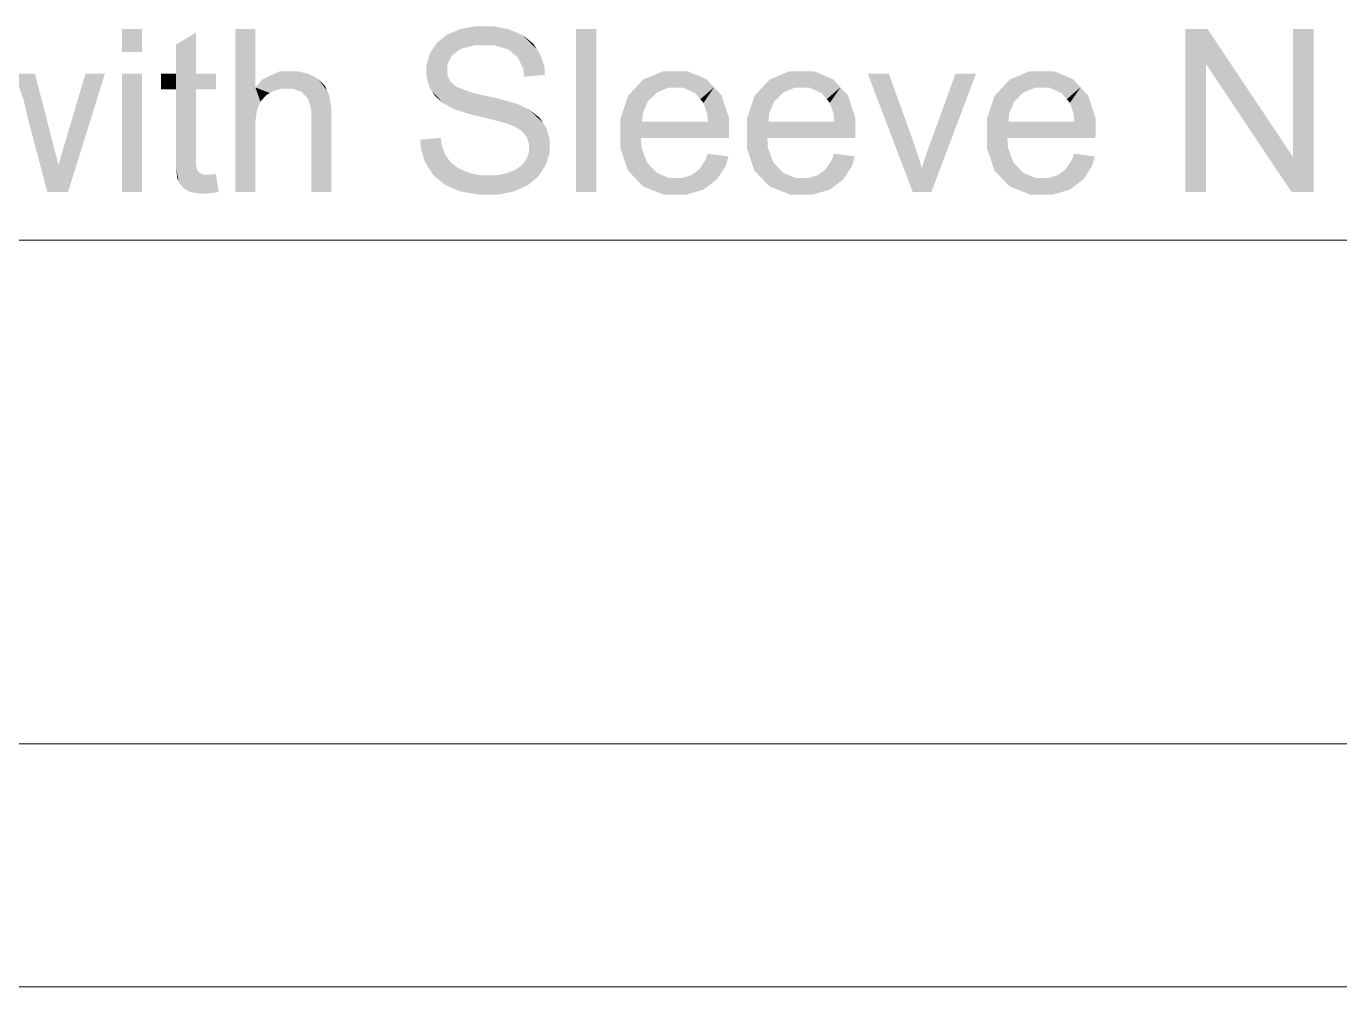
# Model space of a CAD drawing. Header units: millimetres. Extents: x 2 to 579, y 1 to 405.
# Drawn here: x 170.18 to 187.16, y 76.6 to 89.03 of the extents above; entities that cross this region are included whole.
import ezdxf

# ---------------------------------------------------------------- set-up
doc = ezdxf.new("R2010")
doc.units = ezdxf.units.MM
doc.linetypes.add('XKITLINE00', pattern=[0])
doc.layers.add('GraphicObject', color=6, linetype='Continuous', lineweight=0)
doc.layers.add('LinkedObject', color=7, linetype='Continuous', lineweight=0)

# ---------------------------------------------------------------- blocks, each defined once
blk = doc.blocks.new('*A3')
at = {"layer": 'GraphicObject', "color": 3, "linetype": 'XKITLINE00', "lineweight": 0}
blk.add_line((110.559, 76.605), (245.119, 76.605), dxfattribs=at)
blk = doc.blocks.new('*A4')
at = {"layer": 'LinkedObject'}
for points in [[(175.984, 89.027), (175.975, 88.781), (175.791, 88.991)], [(176.09, 89.027), (175.975, 88.781), (175.984, 89.027)], [(175.975, 88.781), (176.09, 89.027), (176.101, 88.781)], [(176.09, 89.027), (176.223, 88.781), (176.101, 88.781)], [(176.414, 88.989), (176.09, 89.027), (176.207, 89.027)], [(176.503, 88.951), (176.09, 89.027), (176.414, 88.989)], [(176.406, 88.729), (176.09, 89.027), (176.503, 88.951)], [(176.223, 88.781), (176.09, 89.027), (176.406, 88.729)], [(171.671, 88.991), (171.412, 88.694), (171.412, 88.991)], [(171.671, 88.694), (171.412, 88.694), (171.671, 88.991)], [(172.37, 88.945), (172.111, 88.412), (172.111, 88.79)], [(172.111, 88.412), (172.37, 88.945), (172.111, 88.212)], [(172.37, 88.412), (172.111, 88.212), (172.37, 88.945)], [(173.139, 88.991), (172.88, 86.885), (172.88, 88.991)], [(173.139, 88.235), (172.88, 86.885), (173.139, 88.991)], [(175.618, 88.919), (175.733, 88.688), (175.486, 88.814)], [(175.791, 88.734), (175.618, 88.919), (175.704, 88.955)], [(175.733, 88.688), (175.618, 88.919), (175.791, 88.734)], [(175.791, 88.991), (175.975, 88.781), (175.704, 88.955)], [(175.704, 88.955), (175.975, 88.781), (175.791, 88.734)], [(176.503, 88.951), (176.468, 88.678), (176.406, 88.729)], [(176.592, 88.914), (176.468, 88.678), (176.503, 88.951)], [(176.468, 88.678), (176.592, 88.914), (176.53, 88.627)], [(176.53, 88.627), (176.592, 88.914), (176.778, 88.729)], [(176.778, 88.729), (176.592, 88.914), (176.73, 88.803)], [(177.545, 88.991), (177.285, 86.885), (177.285, 88.991)], [(177.545, 86.885), (177.285, 86.885), (177.545, 88.991)], [(185.164, 88.991), (185.431, 88.538), (185.164, 86.885)], [(185.431, 88.538), (185.164, 88.991), (185.45, 88.991)], [(185.431, 88.538), (185.45, 88.991), (186.535, 86.885)], [(186.535, 86.885), (185.45, 88.991), (186.554, 87.338)], [(186.821, 88.991), (186.554, 87.338), (186.554, 88.991)], [(186.821, 86.885), (186.554, 87.338), (186.821, 88.991)], [(175.44, 88.744), (175.35, 88.446), (175.395, 88.675)], [(175.675, 88.642), (175.35, 88.446), (175.44, 88.744)], [(175.395, 88.675), (175.35, 88.446), (175.35, 88.526)], [(175.486, 88.814), (175.733, 88.688), (175.44, 88.744)], [(175.44, 88.744), (175.733, 88.688), (175.675, 88.642)], [(176.778, 88.729), (176.603, 88.476), (176.53, 88.627)], [(176.826, 88.656), (176.603, 88.476), (176.778, 88.729)], [(175.618, 88.53), (175.35, 88.446), (175.675, 88.642)], [(175.35, 88.446), (175.618, 88.53), (175.618, 88.464)], [(176.878, 88.49), (176.603, 88.476), (176.826, 88.656)], [(176.881, 88.397), (176.603, 88.476), (176.878, 88.49)], [(185.164, 86.885), (185.431, 88.538), (185.431, 86.885)], [(170.288, 88.412), (170.145, 88.06), (170.025, 88.412)], [(170.145, 88.06), (170.288, 88.412), (170.206, 87.798)], [(170.206, 87.798), (170.288, 88.412), (170.517, 87.525)], [(171.192, 88.412), (170.679, 87.529), (170.941, 88.412)], [(170.716, 86.885), (170.679, 87.529), (171.192, 88.412)], [(171.671, 88.412), (171.412, 86.885), (171.412, 88.412)], [(171.671, 86.885), (171.412, 86.885), (171.671, 88.412)], [(171.919, 88.412), (172.111, 88.212), (171.919, 88.212)], [(172.111, 88.412), (172.111, 88.212), (171.919, 88.412)], [(172.37, 88.212), (172.111, 88.212), (172.37, 88.412)], [(172.627, 88.212), (172.37, 88.412), (172.627, 88.412)], [(172.37, 88.212), (172.37, 88.412), (172.627, 88.212)], [(173.457, 88.446), (173.139, 88.235), (173.229, 88.341)], [(173.594, 88.446), (173.139, 88.235), (173.457, 88.446)], [(173.483, 88.222), (173.139, 88.235), (173.594, 88.446)], [(173.483, 88.222), (173.594, 88.446), (173.541, 88.222)], [(173.541, 88.222), (173.594, 88.446), (173.617, 88.222)], [(173.594, 88.446), (173.736, 88.178), (173.617, 88.222)], [(173.679, 88.446), (173.736, 88.178), (173.594, 88.446)], [(173.826, 88.412), (173.736, 88.178), (173.679, 88.446)], [(173.888, 88.379), (173.736, 88.178), (173.826, 88.412)], [(173.888, 88.379), (173.777, 88.134), (173.736, 88.178)], [(173.95, 88.345), (173.777, 88.134), (173.888, 88.379)], [(173.777, 88.134), (173.95, 88.345), (173.819, 88.09)], [(173.819, 88.09), (173.95, 88.345), (174.066, 88.194)], [(174.066, 88.194), (173.95, 88.345), (174.04, 88.253)], [(175.618, 88.408), (175.35, 88.446), (175.618, 88.464)], [(175.35, 88.446), (175.618, 88.408), (175.35, 88.373)], [(175.35, 88.373), (175.618, 88.408), (175.387, 88.242)], [(175.387, 88.242), (175.618, 88.408), (175.424, 88.184)], [(175.424, 88.184), (175.618, 88.408), (175.658, 88.314)], [(176.603, 88.476), (176.881, 88.397), (176.614, 88.376)], [(178.155, 88.339), (178.333, 88.173), (178.056, 88.233)], [(178.57, 88.446), (178.155, 88.339), (178.412, 88.446)], [(178.483, 88.233), (178.155, 88.339), (178.57, 88.446)], [(178.333, 88.173), (178.155, 88.339), (178.483, 88.233)], [(178.483, 88.233), (178.57, 88.446), (178.572, 88.233)], [(178.57, 88.446), (178.67, 88.233), (178.572, 88.233)], [(178.972, 88.342), (178.57, 88.446), (178.723, 88.446)], [(179.069, 88.237), (178.57, 88.446), (178.972, 88.342)], [(178.83, 88.158), (178.57, 88.446), (179.069, 88.237)], [(178.67, 88.233), (178.57, 88.446), (178.83, 88.158)], [(179.79, 88.339), (179.967, 88.173), (179.691, 88.233)], [(180.204, 88.446), (179.79, 88.339), (180.046, 88.446)], [(180.117, 88.233), (179.79, 88.339), (180.204, 88.446)], [(179.967, 88.173), (179.79, 88.339), (180.117, 88.233)], [(180.117, 88.233), (180.204, 88.446), (180.206, 88.233)], [(180.204, 88.446), (180.304, 88.233), (180.206, 88.233)], [(180.607, 88.342), (180.204, 88.446), (180.357, 88.446)], [(180.704, 88.237), (180.204, 88.446), (180.607, 88.342)], [(180.464, 88.158), (180.204, 88.446), (180.704, 88.237)], [(180.304, 88.233), (180.204, 88.446), (180.464, 88.158)], [(181.33, 88.412), (181.638, 86.885), (181.057, 88.412)], [(181.658, 87.498), (181.638, 86.885), (181.33, 88.412)], [(182.456, 88.412), (181.852, 87.48), (182.19, 88.412)], [(181.879, 86.885), (181.852, 87.48), (182.456, 88.412)], [(182.894, 88.339), (183.072, 88.173), (182.795, 88.233)], [(183.308, 88.446), (182.894, 88.339), (183.151, 88.446)], [(183.221, 88.233), (182.894, 88.339), (183.308, 88.446)], [(183.072, 88.173), (182.894, 88.339), (183.221, 88.233)], [(183.221, 88.233), (183.308, 88.446), (183.31, 88.233)], [(183.308, 88.446), (183.408, 88.233), (183.31, 88.233)], [(183.711, 88.342), (183.308, 88.446), (183.461, 88.446)], [(183.808, 88.237), (183.308, 88.446), (183.711, 88.342)], [(183.568, 88.158), (183.308, 88.446), (183.808, 88.237)], [(183.408, 88.233), (183.308, 88.446), (183.568, 88.158)], [(172.111, 87.332), (172.37, 88.212), (172.37, 87.318)], [(172.111, 88.212), (172.37, 88.212), (172.111, 87.332)], [(173.139, 87.809), (172.88, 86.885), (173.139, 88.235)], [(173.139, 87.809), (173.139, 88.235), (173.16, 87.95)], [(173.16, 87.95), (173.139, 88.235), (173.182, 88.001)], [(173.182, 88.001), (173.139, 88.235), (173.203, 88.052)], [(173.203, 88.052), (173.139, 88.235), (173.275, 88.133)], [(173.275, 88.133), (173.139, 88.235), (173.325, 88.163)], [(173.325, 88.163), (173.139, 88.235), (173.376, 88.193)], [(173.376, 88.193), (173.139, 88.235), (173.483, 88.222)], [(174.066, 88.194), (173.861, 87.949), (173.819, 88.09)], [(174.093, 88.135), (173.861, 87.949), (174.066, 88.194)], [(175.658, 88.314), (175.573, 88.027), (175.424, 88.184)], [(175.424, 88.184), (175.573, 88.027), (175.461, 88.125)], [(175.699, 88.278), (175.573, 88.027), (175.658, 88.314)], [(175.573, 88.027), (175.699, 88.278), (175.648, 87.987)], [(175.648, 87.987), (175.699, 88.278), (175.74, 88.241)], [(175.648, 87.987), (175.74, 88.241), (175.706, 87.956)], [(175.706, 87.956), (175.74, 88.241), (175.909, 87.891)], [(175.909, 87.891), (175.74, 88.241), (175.949, 88.166)], [(175.909, 87.891), (175.949, 88.166), (176.054, 87.856)], [(176.054, 87.856), (175.949, 88.166), (176.119, 88.127)], [(178.056, 88.233), (177.858, 87.828), (177.957, 88.127)], [(178.212, 88.054), (177.858, 87.828), (178.056, 88.233)], [(178.056, 88.233), (178.333, 88.173), (178.212, 88.054)], [(178.83, 88.158), (179.069, 88.237), (178.892, 88.084)], [(179.069, 88.237), (178.932, 88.036), (178.892, 88.084)], [(178.932, 88.036), (179.069, 88.237), (178.981, 87.891)], [(178.981, 87.891), (179.069, 88.237), (179.263, 87.84)], [(179.263, 87.84), (179.069, 88.237), (179.166, 88.133)], [(179.691, 88.233), (179.493, 87.828), (179.592, 88.127)], [(179.846, 88.054), (179.493, 87.828), (179.691, 88.233)], [(179.691, 88.233), (179.967, 88.173), (179.846, 88.054)], [(180.464, 88.158), (180.704, 88.237), (180.526, 88.084)], [(180.704, 88.237), (180.566, 88.036), (180.526, 88.084)], [(180.566, 88.036), (180.704, 88.237), (180.615, 87.891)], [(180.615, 87.891), (180.704, 88.237), (180.897, 87.84)], [(180.897, 87.84), (180.704, 88.237), (180.8, 88.133)], [(182.795, 88.233), (182.597, 87.828), (182.696, 88.127)], [(182.95, 88.054), (182.597, 87.828), (182.795, 88.233)], [(182.795, 88.233), (183.072, 88.173), (182.95, 88.054)], [(183.568, 88.158), (183.808, 88.237), (183.63, 88.084)], [(183.808, 88.237), (183.67, 88.036), (183.63, 88.084)], [(183.67, 88.036), (183.808, 88.237), (183.719, 87.891)], [(183.719, 87.891), (183.808, 88.237), (184.002, 87.84)], [(184.002, 87.84), (183.808, 88.237), (183.905, 88.133)], [(174.12, 87.964), (173.861, 87.949), (174.093, 88.135)], [(176.054, 87.856), (176.119, 88.127), (176.199, 87.821)], [(176.199, 87.821), (176.119, 88.127), (176.289, 88.089)], [(176.199, 87.821), (176.289, 88.089), (176.386, 87.77)], [(176.386, 87.77), (176.289, 88.089), (176.428, 87.753)], [(176.428, 87.753), (176.289, 88.089), (176.495, 87.728)], [(176.522, 88.022), (176.495, 87.728), (176.289, 88.089)], [(176.585, 87.993), (176.495, 87.728), (176.522, 88.022)], [(176.495, 87.728), (176.585, 87.993), (176.59, 87.666)], [(176.59, 87.666), (176.585, 87.993), (176.677, 87.951)], [(178.145, 87.895), (177.858, 87.828), (178.212, 88.054)], [(179.779, 87.895), (179.493, 87.828), (179.846, 88.054)], [(182.883, 87.895), (182.597, 87.828), (182.95, 88.054)], [(173.139, 87.72), (172.88, 86.885), (173.139, 87.809)], [(174.12, 87.852), (173.861, 87.949), (174.12, 87.964)], [(173.861, 87.949), (174.12, 87.852), (173.861, 87.852)], [(173.861, 86.885), (174.12, 87.852), (174.12, 86.885)], [(173.861, 87.852), (174.12, 87.852), (173.861, 86.885)], [(176.59, 87.666), (176.677, 87.951), (176.619, 87.629)], [(176.619, 87.629), (176.677, 87.951), (176.648, 87.592)], [(176.677, 87.951), (176.857, 87.779), (176.648, 87.592)], [(176.857, 87.779), (176.677, 87.951), (176.813, 87.844)], [(177.858, 87.828), (178.145, 87.895), (178.138, 87.795)], [(178.138, 87.795), (177.858, 87.636), (177.858, 87.828)], [(178.981, 87.891), (179.263, 87.84), (178.989, 87.795)], [(179.263, 87.651), (178.989, 87.795), (179.263, 87.84)], [(179.493, 87.828), (179.779, 87.895), (179.773, 87.795)], [(179.773, 87.795), (179.493, 87.636), (179.493, 87.828)], [(180.615, 87.891), (180.897, 87.84), (180.623, 87.795)], [(180.897, 87.651), (180.623, 87.795), (180.897, 87.84)], [(182.597, 87.828), (182.883, 87.895), (182.877, 87.795)], [(182.877, 87.795), (182.597, 87.636), (182.597, 87.828)], [(183.719, 87.891), (184.002, 87.84), (183.728, 87.795)], [(184.002, 87.651), (183.728, 87.795), (184.002, 87.84)], [(170.517, 87.525), (170.448, 86.885), (170.206, 87.798)], [(172.88, 86.885), (173.139, 87.72), (173.139, 86.885)], [(176.648, 87.592), (176.857, 87.779), (176.677, 87.505)], [(176.677, 87.505), (176.857, 87.779), (176.9, 87.714)], [(176.677, 87.505), (176.9, 87.714), (176.677, 87.456)], [(176.677, 87.456), (176.9, 87.714), (176.677, 87.407)], [(176.9, 87.714), (176.944, 87.479), (176.677, 87.407)], [(176.944, 87.479), (176.9, 87.714), (176.944, 87.564)], [(178.138, 87.795), (179.263, 87.651), (177.858, 87.636)], [(179.263, 87.64), (177.858, 87.636), (179.263, 87.651)], [(179.262, 87.605), (177.858, 87.636), (179.263, 87.64)], [(178.989, 87.795), (179.263, 87.651), (178.138, 87.795)], [(179.773, 87.795), (180.897, 87.651), (179.493, 87.636)], [(180.897, 87.64), (179.493, 87.636), (180.897, 87.651)], [(180.897, 87.605), (179.493, 87.636), (180.897, 87.64)], [(180.623, 87.795), (180.897, 87.651), (179.773, 87.795)], [(182.877, 87.795), (184.002, 87.651), (182.597, 87.636)], [(184.002, 87.64), (182.597, 87.636), (184.002, 87.651)], [(184.001, 87.605), (182.597, 87.636), (184.002, 87.64)], [(183.728, 87.795), (184.002, 87.651), (182.877, 87.795)], [(170.592, 87.235), (170.448, 86.885), (170.517, 87.525)], [(170.679, 87.529), (170.716, 86.885), (170.592, 87.235)], [(175.545, 87.505), (175.272, 87.561), (175.535, 87.584)], [(175.272, 87.561), (175.387, 87.183), (175.275, 87.456)], [(175.545, 87.505), (175.387, 87.183), (175.272, 87.561)], [(175.588, 87.375), (175.387, 87.183), (175.545, 87.505)], [(176.647, 87.317), (176.944, 87.479), (176.896, 87.237)], [(176.677, 87.407), (176.944, 87.479), (176.647, 87.317)], [(176.896, 87.237), (176.944, 87.479), (176.944, 87.395)], [(177.858, 87.636), (178.054, 87.058), (177.858, 87.45)], [(178.131, 87.457), (178.054, 87.058), (177.858, 87.636)], [(178.131, 87.457), (177.858, 87.636), (178.124, 87.582)], [(179.262, 87.582), (177.858, 87.636), (179.262, 87.605)], [(178.124, 87.582), (177.858, 87.636), (179.262, 87.582)], [(179.493, 87.636), (179.688, 87.058), (179.493, 87.45)], [(179.765, 87.457), (179.688, 87.058), (179.493, 87.636)], [(179.765, 87.457), (179.493, 87.636), (179.758, 87.582)], [(180.896, 87.582), (179.493, 87.636), (180.897, 87.605)], [(179.758, 87.582), (179.493, 87.636), (180.896, 87.582)], [(181.684, 87.424), (181.638, 86.885), (181.658, 87.498)], [(181.852, 87.48), (181.879, 86.885), (181.821, 87.396)], [(182.597, 87.636), (182.793, 87.058), (182.597, 87.45)], [(182.869, 87.457), (182.793, 87.058), (182.597, 87.636)], [(182.869, 87.457), (182.597, 87.636), (182.862, 87.582)], [(184, 87.582), (182.597, 87.636), (184.001, 87.605)], [(182.862, 87.582), (182.597, 87.636), (184, 87.582)], [(172.37, 87.318), (172.111, 87.215), (172.111, 87.332)], [(172.37, 87.262), (172.111, 87.215), (172.37, 87.318)], [(175.275, 87.456), (175.387, 87.183), (175.333, 87.267)], [(175.387, 87.183), (175.588, 87.375), (175.442, 87.099)], [(175.442, 87.099), (175.588, 87.375), (175.593, 86.974)], [(175.622, 87.325), (175.593, 86.974), (175.588, 87.375)], [(175.656, 87.274), (175.593, 86.974), (175.622, 87.325)], [(176.647, 87.317), (176.896, 87.237), (176.617, 87.276)], [(177.858, 87.45), (178.054, 87.058), (177.956, 87.161)], [(178.202, 87.264), (178.054, 87.058), (178.131, 87.457)], [(178.877, 87.176), (179.254, 87.344), (179.106, 87.045)], [(178.957, 87.296), (179.254, 87.344), (178.877, 87.176)], [(179.254, 87.344), (178.957, 87.296), (178.986, 87.378)], [(179.106, 87.045), (179.254, 87.344), (179.223, 87.227)], [(179.493, 87.45), (179.688, 87.058), (179.59, 87.161)], [(179.836, 87.264), (179.688, 87.058), (179.765, 87.457)], [(180.512, 87.176), (180.889, 87.344), (180.74, 87.045)], [(180.591, 87.296), (180.889, 87.344), (180.512, 87.176)], [(180.889, 87.344), (180.591, 87.296), (180.621, 87.378)], [(180.74, 87.045), (180.889, 87.344), (180.857, 87.227)], [(181.733, 87.27), (181.638, 86.885), (181.684, 87.424)], [(181.821, 87.396), (181.879, 86.885), (181.773, 87.25)], [(182.597, 87.45), (182.793, 87.058), (182.695, 87.161)], [(182.94, 87.264), (182.793, 87.058), (182.869, 87.457)], [(183.616, 87.176), (183.993, 87.344), (183.844, 87.045)], [(183.695, 87.296), (183.993, 87.344), (183.616, 87.176)], [(183.993, 87.344), (183.695, 87.296), (183.725, 87.378)], [(183.844, 87.045), (183.993, 87.344), (183.961, 87.227)], [(186.554, 87.338), (186.821, 86.885), (186.535, 86.885)], [(170.448, 86.885), (170.592, 87.235), (170.716, 86.885)], [(172.37, 87.262), (172.143, 87.026), (172.111, 87.215)], [(172.111, 87.215), (172.143, 87.026), (172.127, 87.062)], [(172.377, 87.191), (172.143, 87.026), (172.37, 87.262)], [(172.384, 87.175), (172.143, 87.026), (172.377, 87.191)], [(172.143, 87.026), (172.384, 87.175), (172.39, 87.16)], [(172.143, 87.026), (172.39, 87.16), (172.158, 86.99)], [(172.158, 86.99), (172.39, 87.16), (172.213, 86.931)], [(172.213, 86.931), (172.39, 87.16), (172.252, 86.909)], [(172.252, 86.909), (172.39, 87.16), (172.412, 87.134)], [(172.412, 87.134), (172.29, 86.886), (172.252, 86.909)], [(172.428, 87.125), (172.29, 86.886), (172.412, 87.134)], [(175.656, 87.274), (175.69, 86.933), (175.593, 86.974)], [(175.762, 87.192), (175.69, 86.933), (175.656, 87.274)], [(175.69, 86.933), (175.762, 87.192), (175.786, 86.891)], [(175.833, 87.16), (175.786, 86.891), (175.762, 87.192)], [(175.905, 87.129), (175.786, 86.891), (175.833, 87.16)], [(175.905, 87.129), (176.025, 86.849), (175.786, 86.891)], [(176.066, 87.098), (176.025, 86.849), (175.905, 87.129)], [(176.436, 87.145), (176.8, 87.089), (176.375, 87.122)], [(176.497, 87.169), (176.8, 87.089), (176.436, 87.145)], [(176.588, 87.234), (176.848, 87.163), (176.497, 87.169)], [(176.497, 87.169), (176.848, 87.163), (176.8, 87.089)], [(176.617, 87.276), (176.896, 87.237), (176.588, 87.234)], [(176.848, 87.163), (176.588, 87.234), (176.896, 87.237)], [(178.054, 87.058), (178.202, 87.264), (178.152, 86.955)], [(178.266, 87.198), (178.152, 86.955), (178.202, 87.264)], [(178.33, 87.131), (178.152, 86.955), (178.266, 87.198)], [(178.33, 87.131), (178.584, 86.851), (178.152, 86.955)], [(178.489, 87.064), (178.584, 86.851), (178.33, 87.131)], [(178.827, 87.139), (179.106, 87.045), (178.777, 87.102)], [(178.877, 87.176), (179.106, 87.045), (178.827, 87.139)], [(179.688, 87.058), (179.836, 87.264), (179.786, 86.955)], [(179.9, 87.198), (179.786, 86.955), (179.836, 87.264)], [(179.964, 87.131), (179.786, 86.955), (179.9, 87.198)], [(179.964, 87.131), (180.219, 86.851), (179.786, 86.955)], [(180.123, 87.064), (180.219, 86.851), (179.964, 87.131)], [(180.461, 87.139), (180.74, 87.045), (180.411, 87.102)], [(180.512, 87.176), (180.74, 87.045), (180.461, 87.139)], [(181.755, 87.19), (181.638, 86.885), (181.733, 87.27)], [(181.755, 87.19), (181.879, 86.885), (181.638, 86.885)], [(181.773, 87.25), (181.879, 86.885), (181.755, 87.19)], [(182.793, 87.058), (182.94, 87.264), (182.891, 86.955)], [(183.004, 87.198), (182.891, 86.955), (182.94, 87.264)], [(183.068, 87.131), (182.891, 86.955), (183.004, 87.198)], [(183.068, 87.131), (183.323, 86.851), (182.891, 86.955)], [(183.227, 87.064), (183.323, 86.851), (183.068, 87.131)], [(183.566, 87.139), (183.844, 87.045), (183.515, 87.102)], [(183.616, 87.176), (183.844, 87.045), (183.566, 87.139)], [(172.443, 87.116), (172.29, 86.886), (172.428, 87.125)], [(172.29, 86.886), (172.443, 87.116), (172.399, 86.864)], [(172.399, 86.864), (172.443, 87.116), (172.47, 86.864)], [(172.47, 86.864), (172.443, 87.116), (172.486, 87.106)], [(172.486, 87.106), (172.513, 86.864), (172.47, 86.864)], [(172.515, 87.106), (172.513, 86.864), (172.486, 87.106)], [(172.515, 87.106), (172.61, 86.876), (172.513, 86.864)], [(172.536, 87.106), (172.61, 86.876), (172.515, 87.106)], [(172.61, 86.876), (172.536, 87.106), (172.592, 87.111)], [(172.665, 86.887), (172.592, 87.111), (172.627, 87.115)], [(172.61, 86.876), (172.592, 87.111), (172.665, 86.887)], [(176.066, 87.098), (176.168, 86.849), (176.025, 86.849)], [(176.156, 87.098), (176.168, 86.849), (176.066, 87.098)], [(176.156, 87.098), (176.28, 86.849), (176.168, 86.849)], [(176.235, 87.098), (176.28, 86.849), (176.156, 87.098)], [(176.375, 87.122), (176.572, 86.932), (176.235, 87.098)], [(176.235, 87.098), (176.572, 86.932), (176.28, 86.849)], [(176.662, 86.973), (176.375, 87.122), (176.8, 87.089)], [(176.572, 86.932), (176.375, 87.122), (176.662, 86.973)], [(178.584, 87.064), (178.584, 86.851), (178.489, 87.064)], [(178.655, 87.064), (179.02, 86.981), (178.584, 86.851)], [(178.655, 87.064), (178.584, 86.851), (178.584, 87.064)], [(178.584, 86.851), (179.02, 86.981), (178.717, 86.851)], [(178.777, 87.102), (179.02, 86.981), (178.655, 87.064)], [(178.717, 86.851), (179.02, 86.981), (178.935, 86.916)], [(179.02, 86.981), (178.777, 87.102), (179.106, 87.045)], [(180.219, 87.064), (180.219, 86.851), (180.123, 87.064)], [(180.29, 87.064), (180.655, 86.981), (180.219, 86.851)], [(180.29, 87.064), (180.219, 86.851), (180.219, 87.064)], [(180.219, 86.851), (180.655, 86.981), (180.351, 86.851)], [(180.411, 87.102), (180.655, 86.981), (180.29, 87.064)], [(180.351, 86.851), (180.655, 86.981), (180.569, 86.916)], [(180.655, 86.981), (180.411, 87.102), (180.74, 87.045)], [(183.323, 87.064), (183.323, 86.851), (183.227, 87.064)], [(183.394, 87.064), (183.759, 86.981), (183.323, 86.851)], [(183.394, 87.064), (183.323, 86.851), (183.323, 87.064)], [(183.323, 86.851), (183.759, 86.981), (183.456, 86.851)], [(183.515, 87.102), (183.759, 86.981), (183.394, 87.064)], [(183.456, 86.851), (183.759, 86.981), (183.674, 86.916)], [(183.759, 86.981), (183.515, 87.102), (183.844, 87.045)], [(176.28, 86.849), (176.572, 86.932), (176.483, 86.891)], [(178.152, 86.955), (178.584, 86.851), (178.417, 86.851)], [(179.786, 86.955), (180.219, 86.851), (180.051, 86.851)], [(182.891, 86.955), (183.323, 86.851), (183.156, 86.851)]]:
    blk.add_hatch(color=7, dxfattribs=at).paths.add_polyline_path(points, flags=17)
at = {"layer": 'LinkedObject', "color": 7, "linetype": 'XKITLINE00', "lineweight": 0}
for p, q in [((169.093, 86.262), (171.216, 86.262)), ((171.216, 86.262), (171.869, 86.262)), ((171.869, 86.262), (172.686, 86.262)), ((172.686, 86.262), (174.32, 86.262)), ((174.32, 86.262), (175.137, 86.262)), ((175.137, 86.262), (177.098, 86.262)), ((177.098, 86.262), (177.751, 86.262)), ((177.751, 86.262), (179.385, 86.262)), ((179.385, 86.262), (181.019, 86.262)), ((181.019, 86.262), (182.489, 86.262)), ((182.489, 86.262), (184.124, 86.262)), ((184.124, 86.262), (184.941, 86.262)), ((184.941, 86.262), (187.064, 86.262)), ((187.064, 86.262), (188.698, 86.262))]:
    blk.add_line(p, q, dxfattribs=at)
at = {"layer": 'LinkedObject', "color": 2, "linetype": 'XKITLINE00', "lineweight": 0}
blk.add_line((217.391, 79.748), (133.239, 79.748), dxfattribs=at)

msp = doc.modelspace()

# ---------------------------------------------------------------- block references
at = {"lineweight": 0}
for name in ['*A3', '*A4']:
    msp.add_blockref(name, (0, 0), dxfattribs=at)

doc.saveas('drawing.dxf')
